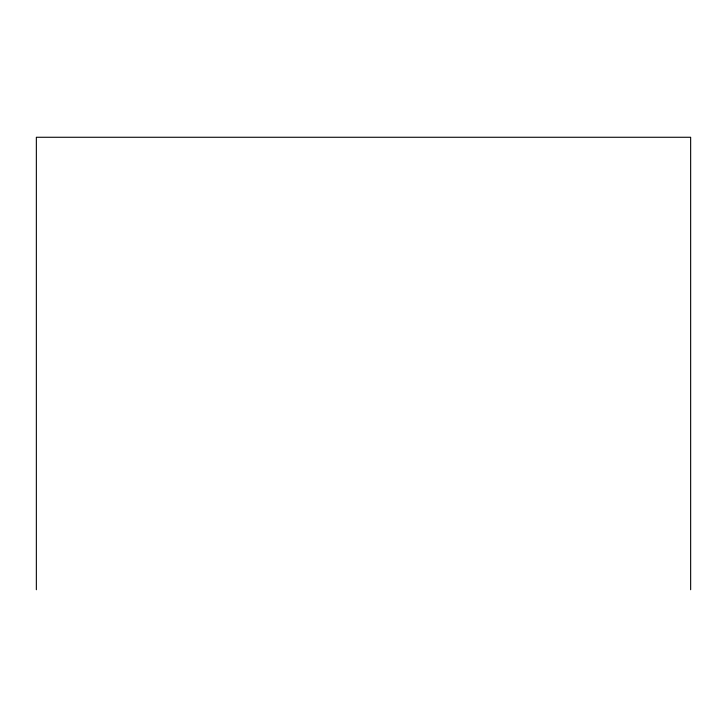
<?xml version="1.0" encoding="UTF-8"?>
<svg xmlns="http://www.w3.org/2000/svg" width="727" height="727" viewBox="0 0 727 727"><rect width="100%" height="100%" fill="white"/><g stroke="black" fill="none" stroke-linecap="round" stroke-linejoin="round"><path stroke-width="1.09" d="M690.65 589.733L690.65 137.267L36.35 137.267L36.35 589.733"/></g></svg>
